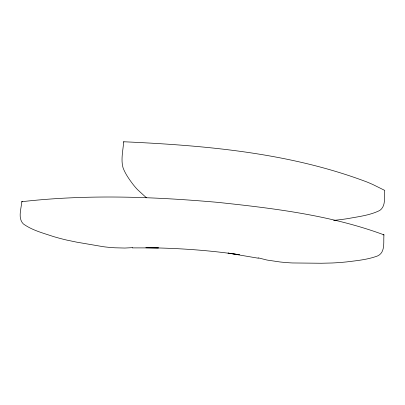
<?xml version="1.0" encoding="UTF-8"?>
<svg xmlns="http://www.w3.org/2000/svg" width="405" height="405" viewBox="0 0 405 405"><rect width="100%" height="100%" fill="white"/><g stroke="black" fill="none" stroke-linecap="round" stroke-linejoin="round"><path stroke-width="0.61" d="M132.501 247.647L124.831 248.052L114.949 247.794A334.272 207.714 61.7 0 1 103.427 246.726L76.672 242.149L66.501 240.028A348.462 216.999 60 0 1 53.156 236.464C42.96 233.012 32.056 230.283 23.252 223.849C17.597 217.885 21.379 208.838 21.718 201.7C86.812 194.233 152.655 196.617 217.784 202.363C273.861 208.342 330.763 215.192 383.965 234.849C383.277 241.836 385.595 252.285 377.652 255.914C367.71 259.651 356.977 260.623 346.508 261.924A319.975 223.373 -45.1 0 1 332.171 262.987L321.266 263.245L292.395 262.961A309.698 216.062 -46.9 0 1 279.961 261.964L267.032 260.05L258.132 257.828M333.649 220.396A320.892 213.45 -45.3 0 0 347.804 218.614C358.572 216.594 369.871 215.374 379.789 210.448C386.132 206.008 384.082 197.027 384.75 190.411L372.899 184.548A257.757 49.992 5.5 0 0 367.021 182.022C289.555 152.726 205.745 145.481 123.636 141.755C123.145 150.417 120.624 159.413 123.105 167.964C125.393 173.917 129.114 179.207 132.936 184.265A431.998 85.187 85.1 0 0 137.487 189.591L146.418 197.772M383.135 234.875L383.965 234.849M132.263 247.895L158.502 247.9L145.906 247.733C177.167 248.073 208.438 250.153 239.375 254.725L228 253.079L258.355 258.223M21.718 201.7L22.518 201.877M123.636 141.755L123.925 142.074"/></g></svg>
